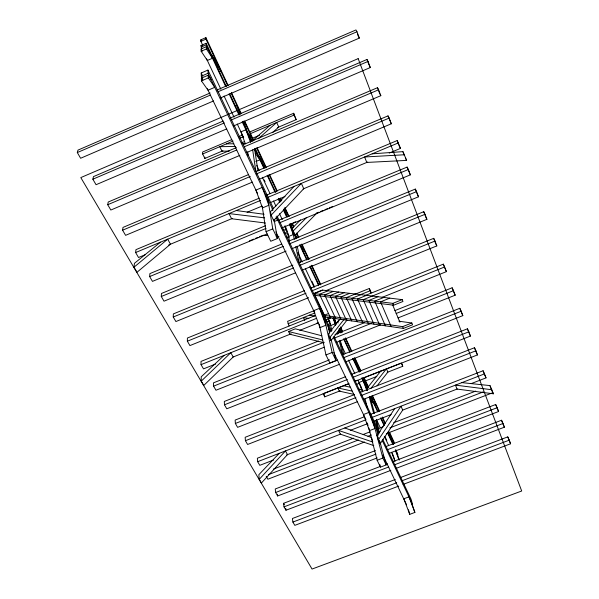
<?xml version="1.0" encoding="UTF-8"?>
<svg xmlns="http://www.w3.org/2000/svg" width="599" height="599" viewBox="0 0 599 599"><rect width="100%" height="100%" fill="white"/><g stroke="black" fill="none" stroke-linecap="round" stroke-linejoin="round"><path stroke-width="0.9" d="M308.605 297.673L189.92 345.586L187.36 341.198L187.39 338.038L304.472 290.65M295.344 272.912L175.896 321.551L173.246 317.006L173.351 313.913L292.918 265.102M286.067 251.116L164.014 301.185L161.281 296.505L161.453 293.473L281.478 244.122M267.169 233.999L152.46 281.38L149.645 276.566L149.885 273.601L265.552 225.711M133.996 267.199L167.675 239.158L170.483 244.205L136.991 272.268L133.996 267.199L134.423 263.343L160.487 242.161M145.43 254.642L138.534 257.51L135.629 252.531L135.951 249.656L259.255 198.164M252.411 182.103L125.595 235.34L122.6 230.203L122.997 227.41L248.622 174.541M239.81 155.411L110.83 210.032L107.73 204.716L108.224 202.028L236.41 147.601M226.744 128.882L96.057 184.717L92.852 179.213L93.444 176.63L223.322 120.998M213.558 100.946L80.625 158.263L77.308 152.565L77.997 150.102L210.114 92.995M378.336 439.891L400.978 406.212L402.708 410.083L380.185 443.769L378.336 439.891L377.138 435.406L394.591 408.69M339.813 319.08L328.664 333.65L329.622 337.784L330.977 340.621L347.076 320.008M329.622 337.784L344.043 319.387M376.996 385.898L387.897 372.114L386.445 368.849L370.886 388.437M380.732 371.088L367.007 388.377L367.404 389.852M333.695 317.44L336.032 323.67L339.678 319.492M334.332 320.031L335.552 318.638M259.262 479.312L285.438 450.942L287.483 454.626L261.434 482.989L259.262 479.312L258.843 474.693L279.209 453.353M293.952 186.469L270.531 211.597L271.122 215.176L273.698 220.567L303.745 188.692L301.364 183.376L271.122 215.176M300.533 219.855L292.222 228.212L292.859 231.326L294.79 235.444L317.013 212.967M292.859 231.326L306.658 217.459M201.271 381.114L230.81 352.706L233.198 356.997L203.802 385.412L201.271 381.114L201.212 376.793L224.138 355.387M272.463 132.649L278.752 127.048L276.708 122.466L258.274 138.758M252.396 140.877L270.022 125.318M202.866 45.591L200.882 41.361L200.837 39.856L205.891 37.632L228.219 85.62M200.882 41.361L205.959 39.137L205.891 37.632M201.758 48.639L201.002 45.554L206.153 43.293L226.31 86.488M201.047 47.119L206.221 44.85L206.153 43.293M206.311 46.685L206.408 48.946L212.48 58.245L207.344 60.492L201.159 51.244L201.099 48.968L206.311 46.685L209.066 50.93M201.159 51.244L206.408 48.946M202.799 79.3L201.316 76.193L201.227 72.988L207.935 70.076L273.406 208.37M201.316 76.193L208.085 73.25L207.935 70.076M208.182 75.219L208.31 77.922L214.756 87.319L208.04 90.224L201.444 80.902L201.369 78.177L208.182 75.219L211.043 79.48M219.122 71.693L220.784 70.967L214.764 61.742M201.444 80.902L208.31 77.922M216.98 90.022L355.956 29.95L356.982 31.747L359.348 38.089L220.417 97.989M77.308 152.565L210.279 95.121M217.999 91.789L356.982 31.747M235.227 106.18L236.86 105.476L239.997 113.907M230.203 118.055L366.97 59.473L368.041 61.42L370.324 67.537L233.625 125.94M92.852 179.213L224.43 122.892M231.311 119.95L368.041 61.42M231.806 139.612L202.597 152.041L202.642 153.988L204.88 158.435L222.94 150.761M238.679 136.684L242.116 135.217M249.85 131.93L293.667 113.271L296.146 119.658L277.382 127.632M202.642 153.988L233.078 141.035M239.84 138.159L243.224 136.714M250.547 133.599L294.146 115.045L293.667 113.271M248.81 135.269L250.412 134.58L251.183 139.762M241.861 142.727L244.444 141.626M252.658 138.137L259.479 135.239M243.291 144.681L377.497 87.701L378.62 89.783L380.822 95.69L246.683 152.498M107.73 204.716L236.725 149.99M244.467 146.703L378.62 89.783M255.878 161.49L259.914 159.783L255.249 153.254M255.503 171.643L388.01 115.884L389.17 118.093L391.297 123.798L259.307 179.206M122.6 230.203L250.277 176.503M256.32 173.965L389.17 118.093M267.012 194.93L397.212 140.555L400.469 148.402L389.268 153.067M135.629 252.531L260.558 200.403M267.454 197.528L398.41 142.876M168.693 244.954L232.449 218.388M247.102 212.286L261.748 206.191M270.366 202.597L285.012 196.494M303.109 188.962L367.726 162.044M273.84 221.712L277.726 220.103L276.064 218.036M278.498 220.342L407.11 167.084L408.346 169.524L410.337 174.863L281.829 227.942M149.645 276.566L266.061 228.399M279.86 222.686L408.346 169.524M274.08 219.189L277.397 238.529L270.733 241.277L266.053 231.656L272.762 228.885L267.865 199.31M249.409 240.895L253.662 239.136M255.369 238.432L257.922 237.376M259.622 236.672L262.175 235.624M293.098 222.843L295.681 221.78M316.324 213.251L318.908 212.188M320.622 211.477L323.205 210.406M324.928 209.695L327.503 208.632M329.225 207.92L332.67 206.498M288.381 241.277L415.317 189.082L416.582 191.613L418.514 196.794L292.125 248.637M161.281 296.505L283.305 246.369M289.362 243.875L416.582 191.613M303.154 251.655L304.651 251.041L301.012 246.526M298.983 262.624L423.748 211.694L425.035 214.307L426.915 219.331L302.27 270.089M173.246 317.006L293.517 267.948M299.575 265.477L425.035 214.307M310.537 288.186L433.691 238.342L435.009 241.053L436.821 245.904L325.931 290.672M187.36 341.198L305.992 293.233M312.049 290.777L435.009 241.053M322.816 290.133L314.213 293.607L325.309 317.073M313.801 295.569L315.538 294.873M328.117 290.77L319.462 294.259L330.536 317.829M333.381 291.399L324.68 294.903L335.717 318.586M338.802 292.042L330.049 295.569L341.048 319.364M344.193 292.686L335.395 296.235L346.357 320.136M349.696 293.345L340.846 296.909L351.77 320.922M355.274 294.012L346.364 297.598L357.259 321.723M314.265 310.611L287.58 321.334L289.04 325.893M354.72 294.341L369.358 288.463L370.931 292.095M287.977 323.774L314.655 313.06M359.909 294.88L370.115 290.785L369.358 288.463M360.763 294.671L351.808 298.272L362.657 322.509M315.643 315.396L200.994 361.414L201.039 364.649L203.51 368.879L215.655 364.02M365.15 295.524L443.32 264.152L446.412 271.632L382.214 297.329M366.506 295.359L357.491 298.976L368.303 323.325M201.039 364.649L316.347 318.406M328.484 313.539L324.029 315.329L402.625 326.642L411.835 322.996L412.576 324.793L403.382 328.432L324.823 316.998M444.668 266.952L363.204 299.68L373.971 324.149M324.104 342.77L289.938 334.279L288.553 331.539L295.314 328.829L321.843 335.784M378.029 296.737L368.909 300.391L379.624 324.972M233.004 357.071L291.129 333.8M299.799 330.326L318.017 323.033M325.826 319.911L331.03 317.822M383.884 297.433L374.712 301.11L385.382 325.811M389.799 298.145L380.567 301.836L391.199 326.657M402.206 299.627L322.322 290.073L313.719 293.547L392.854 303.364L402.206 299.627L402.97 301.484L393.633 305.213L314.542 295.277M338.42 332.235L340.157 331.547L338.547 329.937M318.481 341.026L213.469 382.851L213.581 386.138L215.969 390.241L324.314 347.195M334.976 334.452L364.477 322.704M394.853 310.604L452.133 287.79L453.51 290.672L455.195 295.195L397.991 317.927M213.581 386.138L323.984 342.209M334.414 338.061L371.792 323.183M396.134 313.502L453.51 290.672M336.451 342.373L380.657 324.808M331.09 339.334L336.032 360.583L329.884 363.009L325.961 354.937L332.146 352.489L324.314 318.354M329.443 359.857L224.303 401.457L224.468 404.797L226.789 408.78L339.596 364.259M342.478 354.705L459.785 308.298L461.178 311.24L462.817 315.636L345.668 361.863M224.468 404.797L337.596 360.081M343.691 357.678L461.178 311.24M353.223 359.58L354.893 358.921L359.67 371.552M345.638 376.666L235.145 420.086L235.362 423.471L237.616 427.342L348.813 383.749M351.725 374.278L467.437 328.806L468.845 331.816L470.432 336.076L354.893 381.368M235.362 423.471L347.33 379.519M353.403 377.13L468.845 331.816M348.85 383.592L323.116 393.678L324.71 396.852L340.12 390.825M354.855 381.234L357.431 380.23M362.852 380.193L364.492 379.549L366.408 386.625M356.383 384.453L359.804 383.113M365.6 380.844L376.831 376.442M387.201 372.383L402.753 366.296L401.907 363.795M360.695 392.165L474.49 347.727L475.92 350.789L477.463 354.93L363.406 399.361M357.318 401.734L247.612 444.473L245.418 440.707L355.881 397.616M361.1 395.58L475.92 350.789M371.447 402.708L373.102 402.064L371.125 400.746M374.218 404.527L375.835 403.898L373.851 402.565M364.551 416.687L257.345 458.228L257.66 461.694L259.786 465.333L273.706 459.957M370.646 414.321L483.079 370.751L486.021 377.879L471.226 383.6M257.66 461.694L365.862 419.809M371.964 417.443L484.524 373.873M286.756 454.911L340.711 434.05M350.28 430.352L367.681 423.628M373.776 421.269L391.177 414.545M402.483 410.173L457.307 388.976M273.309 469.129L353.567 438.183M363.166 434.485L370.145 431.797M377.123 429.109L383.225 426.75M393.7 422.714L475.703 391.102M268.427 474.64L358.374 440.003M367.981 436.304L371.477 434.956M378.463 432.268L380.208 431.594M389.814 427.896L483.258 391.903M364.551 442.032L267.88 479.215L266.218 476.362M386.325 433.661L491.704 393.124M375.438 450.583L275.241 488.979L275.637 492.498L277.651 495.965L377.19 457.913M385.891 446.577L495.673 404.512L497.148 407.724L498.563 411.52L389.417 453.241M275.637 492.498L375.925 454.117M387.261 449.774L497.148 407.724M379.893 441.56L386.168 464.944L380.47 467.115L377.138 460.257L382.866 458.07L372.997 421.007M390.825 470.372L285.985 510.236L284.008 506.859L283.589 503.31L380.358 466.426M385.591 464.435L387.328 463.768M392.562 461.777L501.543 420.236L503.018 423.478L504.403 427.192L396.066 468.381M284.008 506.859L388.714 466.995M394.823 464.674L503.018 423.478M395.295 479.507L292.424 518.494L292.889 522.066L294.805 525.36L398.762 486.059M400.521 477.523L507.75 436.888L509.24 440.168L510.588 443.777L403.134 484.404M292.889 522.066L396.703 482.772M401.936 480.787L509.24 440.168M414.89 512.422L408.96 496.856L403.838 498.78L409.738 514.346L414.89 512.422L411.011 501.168M372.144 153.838L402.925 151.637L406.631 160.405L366.783 162.434L364.611 156.983L404.535 154.759M226.4 143.88L233.827 143.76M242.191 143.625L244.976 143.58M235.325 146.456L219.788 146.688L221.982 151.173L229.29 151.098M283.005 229.784L286.666 230.053M284.465 232.966L288.194 233.251M263.096 235.242L267.76 235.602M276.154 236.261L278.947 236.485M286.404 237.069L289.205 237.286M461.941 382.619L489.952 385.591L493.389 393.805L457.037 389.08L455.457 385.127L491.876 389.754M264.646 217.864L228.975 213.581L231.588 218.747L265.417 223.008M236.283 210.534L264.099 214.27M398.919 321.199L411.835 322.996M309.316 315.201L314.715 316.055M308.874 318.458L303.379 317.59L304.771 320.428M326.268 321.214L329.929 321.79M317.006 323.056L318.833 323.355M327.982 324.83L330.723 325.279M343.444 385.711L350.497 387.268M358.434 389.028L361.961 389.807M352.145 391.11L337.784 387.927L339.348 391.125L354.593 394.539L245.156 437.285L245.418 440.707M288.553 331.539L322.741 339.94M373.761 445.596L340.389 434.178L338.487 430.411L372.773 442.025L371.844 438.431M344.792 427.963L371.612 437.532M377.033 430.913L377.879 431.302M370.085 396.912L370.976 397.504M371.717 398.006L373.709 399.331M328.716 329.121L330.012 330.363L276.154 216.793M339.88 328.552L341.497 330.161M295.329 237.054L296.415 238.409M254.815 150.416L256.911 153.344M258.671 155.815L263.343 162.351M261.673 162.239L265.806 168.02M201.369 78.177L202.829 80.296M201.099 48.968L202.499 51.08M211.38 54.494L217.504 63.921M283.589 503.31L284.368 504.658M358.659 36.868L359.348 38.089M369.239 65.561L370.324 67.537M380.066 94.283L380.822 95.69M391.297 123.798L388.01 115.884M399.263 146.059L400.469 148.402M405.418 158.039L406.631 160.405M410.337 174.863L407.11 167.084M417.241 194.248L418.514 196.794M425.619 216.703L426.915 219.331M435.825 243.86L436.821 245.904M446.412 271.632L443.32 264.152M207.291 88.659L257.36 193.133M275.929 231.895L314.872 313.142M333.74 352.519L365.832 419.48M382.866 455.015L406.541 504.762M272.762 228.885L277.397 238.529M332.146 352.489L336.032 360.583M382.866 458.07L386.168 464.944M201.227 72.988L202.844 76.365M453.817 292.297L455.195 295.195M377.138 435.406L378.246 437.727M277 215.962L331.614 331.337M334.01 336.398L379.511 432.53M382.709 439.277L411.049 499.154L412.606 504.545L382.162 440.34M208.085 73.25L273.032 210.204M333.471 337.664L379.017 433.713M462.817 315.636L459.785 308.298M200.837 39.856L201.623 41.533M201.002 45.554L201.796 47.239M264.249 179.97L265.043 181.654M311.982 281.41L314.363 286.487M385.172 436.963L386.759 440.34M206.58 58.867L220.896 89.266M224.086 96.035L234.044 117.194M237.234 123.971L243.673 137.643M256.769 165.444L259.157 170.52M262.347 177.289L269.924 193.372M273.511 200.987L275.899 206.071M279.486 213.686L282.279 219.608M297.823 252.621L302.21 261.928M305.4 268.696L314.168 287.318M340.479 343.182L345.256 353.335M348.446 360.111L354.825 373.649M358.015 380.425L361.601 388.04M376.352 419.352L380.335 427.821M384.318 436.282L388.706 445.596M469.376 333.815L470.432 336.076M206.221 44.85L225.553 86.226M229.118 93.863L239.023 115.06M242.191 121.844L251.303 141.342M254.867 148.979L263.979 168.476M267.147 175.26L275.068 192.219M278.236 199.003L279.823 202.395M283.387 210.024L286.554 216.808M290.126 224.445L296.46 238.005M299.627 244.789L306.763 260.056M309.93 266.84L318.646 285.491M333.695 317.717L336.466 323.647M339.244 329.585L340.824 332.977M343.601 338.914L349.936 352.482M352.714 358.412L359.048 371.979M361.818 377.917L367.367 389.784M370.534 396.568L377.669 411.835M380.837 418.619L384.004 425.402M387.568 433.032L392.719 444.054M395.482 449.976L397.886 455.12L395.902 449.812M476.033 351.86L477.463 354.93M231.356 92.351L241.15 113.398M244.669 120.976L253.834 140.668M256.978 147.421L266.405 167.675M269.543 174.421L277.008 190.452M280.542 198.052L281.717 200.583M284.862 207.336L289.175 216.613M292.245 223.202L293.81 226.564M296.939 233.296L298.901 237.504M302.031 244.235L309.077 259.382M311.817 265.267L320.824 284.622M340.524 326.964L342.493 331.187M345.63 337.941L351.92 351.448M355.057 358.202L360.95 370.863M368.729 387.575L364.095 377.617L401.337 363.016L402.753 366.296M372.645 395.984L379.691 411.131M382.432 417.016L385.561 423.748M389.477 432.156L394.172 442.257M205.959 39.137L227.665 85.732M231.214 93.354L240.678 113.69M244.235 121.312L253.31 140.795M256.859 148.425L265.574 167.143M269.086 174.683L276.978 191.628M280.122 198.374L281.32 200.95M284.869 208.572L288.418 216.194M291.93 223.734L293.547 227.208M296.31 233.138L298.287 237.376M301.439 244.152L308.545 259.404M311.308 265.335L320.383 284.817M337.342 321.251L338.136 322.943M340.502 328.027L342.478 332.265M345.234 338.195L351.156 350.902M354.308 357.678L360.62 371.23M363.78 378.014L368.123 387.328M372.069 395.804L379.167 411.049M382.327 417.832L385.082 423.763M389.028 432.231L394.157 443.245M229.874 94.11L239.36 114.431M242.917 122.054L252.007 141.536M255.174 148.312L264.264 167.787M267.82 175.41L275.727 192.354M278.498 198.276L280.077 201.668M283.634 209.291L287.198 216.928M290.358 223.689L292.791 228.908M295.494 234.696L297.074 238.08M300.234 244.856L306.958 259.255M310.117 266.031L318.818 284.667M339.199 328.327L341.168 332.557M344.118 338.869L350.048 351.568M353.208 358.344L359.535 371.897M362.417 378.074L367.464 388.886M370.998 396.456L378.111 411.7M380.882 417.63L384.438 425.253M387.995 432.875L393.303 444.248M486.021 377.879L483.079 370.751M491.457 389.635L493.389 393.805M498.563 411.52L495.673 404.512M502.92 423.942L504.403 427.192M510.588 443.777L507.75 436.888M294.146 115.045L296.146 119.658M370.115 290.785L371.058 292.971M392.854 303.364L393.633 305.213M402.625 326.642L403.382 328.432M392.689 305.018L399.915 322.202M388.848 432.156L393.438 444.218M396.276 451.661L399.286 459.965M388.504 432.208L392.12 441.71M395.565 450.762L399.031 459.875M392.285 453.188L394.509 459.051M391.559 452.29L395.011 461.402M357.154 363.78L359.992 371.298M362.522 377.976L363.151 379.646M365.368 385.509L367.314 390.66M366.738 390.219L363.181 380.829L358.981 382.476L362.522 391.858M361.182 387.149L362.799 391.439M371.275 417.376L373.843 424.182M332.894 317.942L335.096 323.797L330.663 325.564L327.833 318.039M333.329 317.852L334.22 320.218M328.918 319.611L329.809 321.977M367.112 422.879L368.071 425.432M357.431 33.896L358.314 36.262M366.97 59.473L368.917 64.692M377.497 87.701L379.691 93.579M397.212 140.555L398.971 145.272M415.317 189.082L416.919 193.387M423.748 211.694L425.305 215.865M433.691 238.342L435.495 243.172M452.133 287.79L453.533 291.548M467.437 328.806L469.017 333.059M474.49 347.727L475.726 351.036M501.543 420.236L502.643 423.201M284.368 209.171L287.228 216.823M289.894 223.959L292.649 231.326M279.943 198.838L280.587 200.553M283.799 209.133L284.765 211.702M289.414 224.131L293.315 234.546L288.606 236.485L284.72 226.063M322.299 314.108L324.987 321.266M402.925 151.637L404.415 155.643M489.952 385.591L491.158 388.826M285.236 225.883L287.37 231.611M240.057 112.35L240.708 114.102M243.314 121.118L246.571 129.886M248.982 136.377L250.861 141.446M242.82 121.5L243.449 123.192M250.637 142.525L245.882 129.743L240.948 131.847L245.365 143.782M265.492 194.301L268.285 201.826M408.458 509.794L409.738 514.346M366.588 384.041L367.554 387.59M369.965 396.471L374.562 413.385M376.501 420.505L378.92 429.416M369.284 397.257L373.604 413.228M375.521 420.326L377.684 428.315M376.179 427.723L378.201 435.263M379.219 440.175L380.185 443.769M365.053 398.897L367.629 408.683M379.773 464.412L380.47 467.115M368.842 428.023L377.138 460.257M335.859 322.344L336.301 324.141M338.091 331.344L338.532 333.149M340.314 340.352L343.886 354.758M335.388 321.064L336.032 323.67M333.725 318.196L335.485 325.362M337.244 332.535L337.686 334.324M339.229 340.599L342.531 354.039M329.967 322.651L331.883 330.73M328.035 326.193L329.645 333.134M330.206 337.304L330.977 340.621M319.297 324.403L325.961 354.937M294.783 234.411L295.719 238.934M297.231 246.167L300.623 262.437M294.296 233.101L294.79 235.444M291.129 223.914L291.653 226.474M292.11 228.698L294.326 239.465M295.794 246.646L298.931 261.905M324.186 394.254L324.71 396.852M288.134 234.059L289.572 241.419M272.253 208.557L272.545 210.256M254.605 149.024L257.974 171.022M262.22 206.183L266.053 231.656M252.673 149.855L255.766 170.693M247.672 151.974L248.166 155.613M285.768 508.461L285.985 510.236M277.457 494.197L277.651 495.965M204.843 157.133L204.88 158.435M358.172 58.635L80.798 177.589L312.057 569.05L521.692 491L358.172 58.635M262.242 187.442L255.9 190.093L262.474 207.913L268.854 205.255L262.242 187.442M319.552 308.305L313.681 310.664L319.993 327.601L325.893 325.242L319.552 308.305M368.917 412.411L363.458 414.523L369.508 430.629L374.996 428.517L368.917 412.411"/></g></svg>
